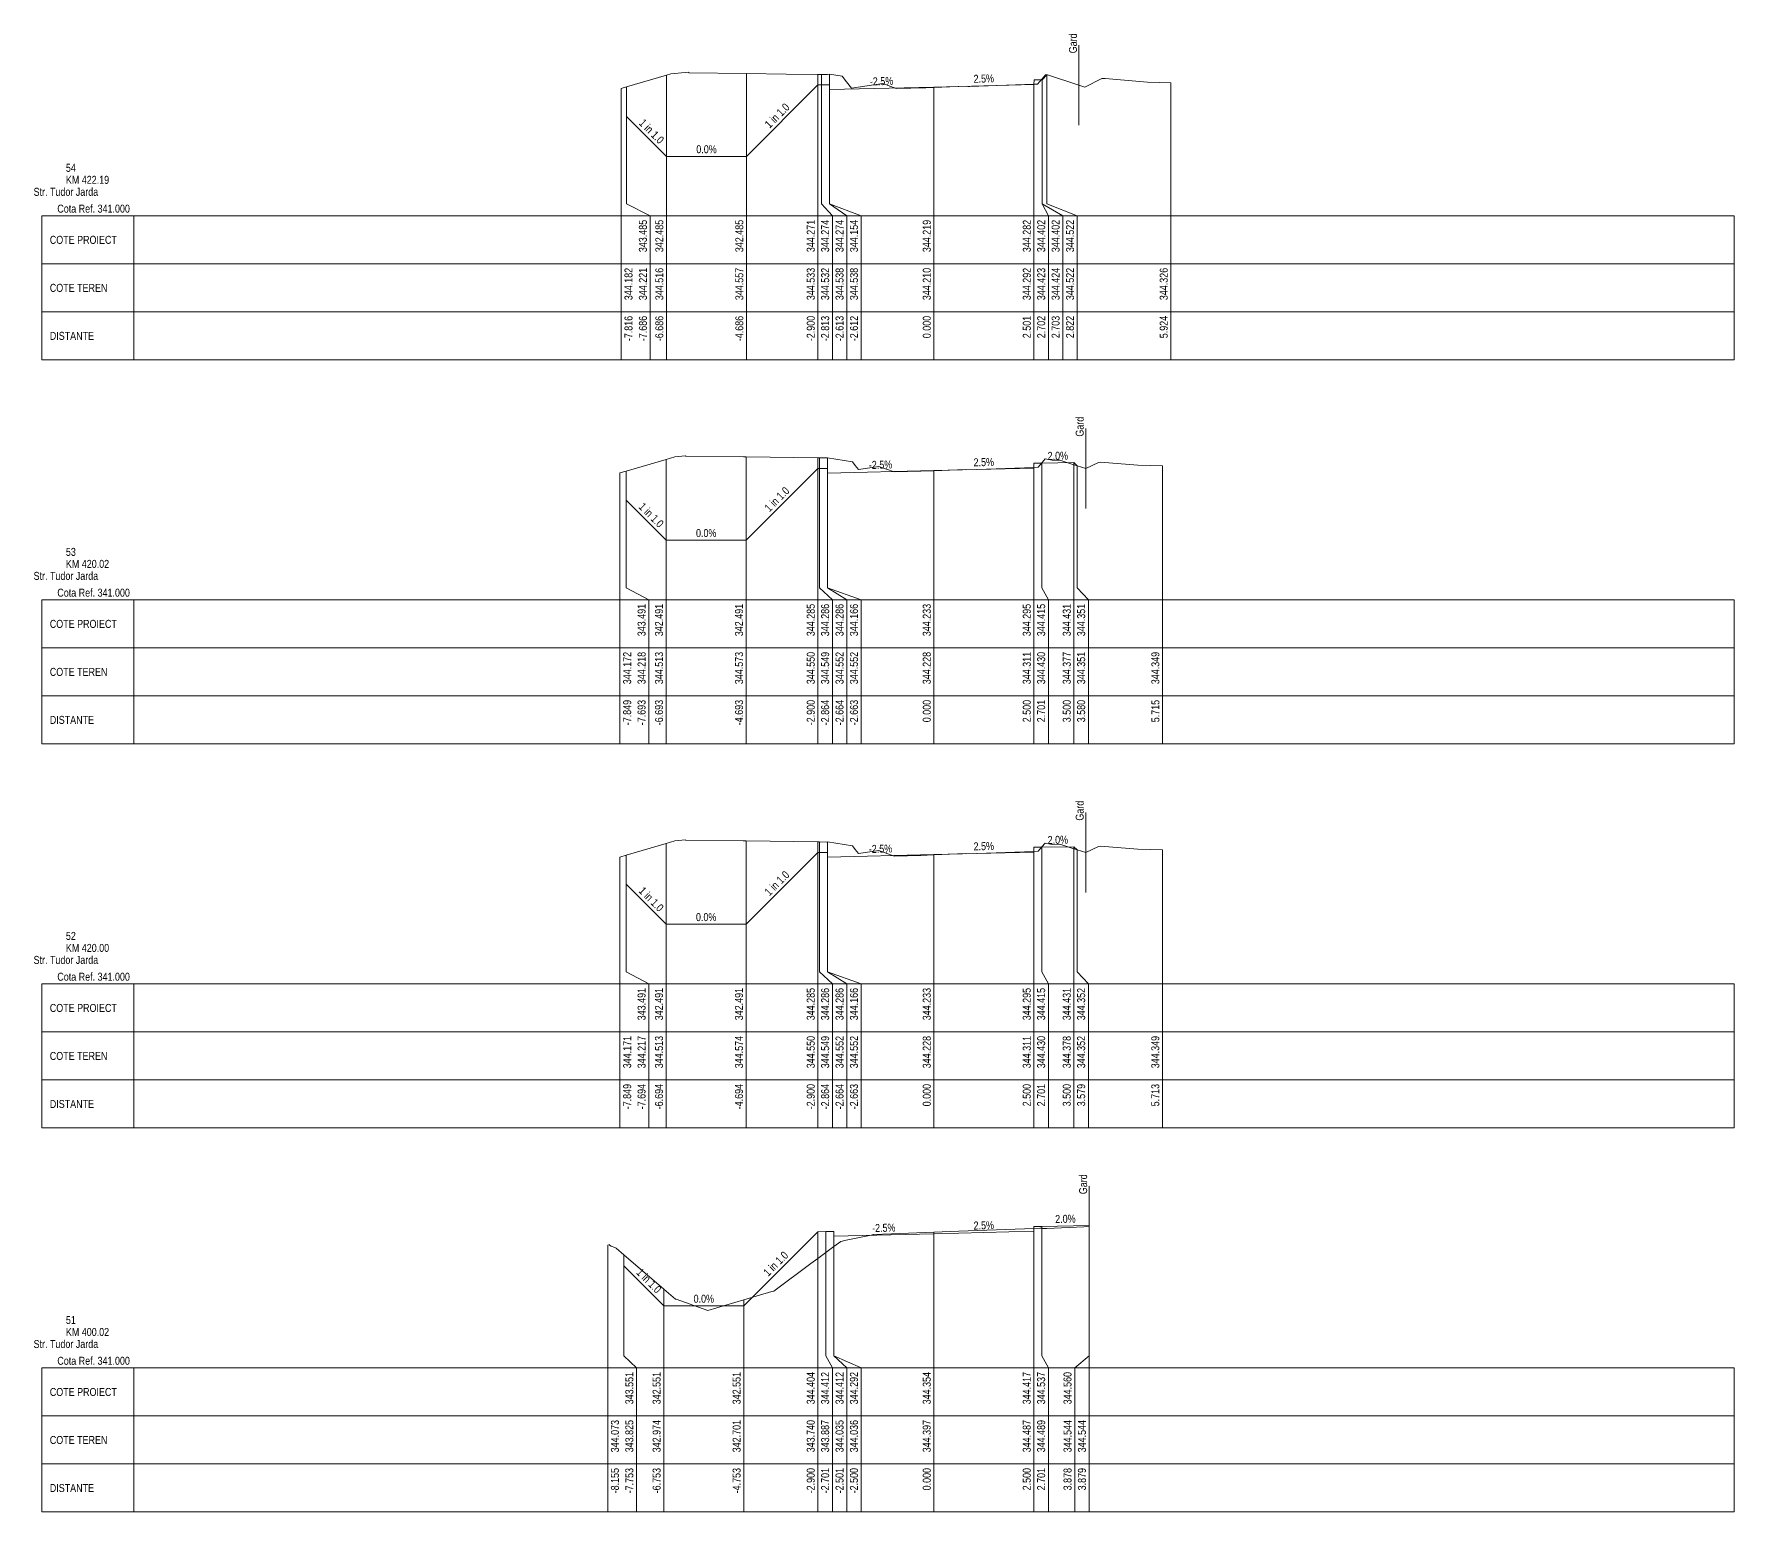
# Model space of a CAD drawing. Extents: x 1 to 634, y 0 to 594.
# Drawn here: x 0.5 to 43, y 481 to 517.95 of the extents above; entities that cross this region are included whole.
import ezdxf
from ezdxf.enums import TextEntityAlignment as Align

# ---------------------------------------------------------------- set-up
doc = ezdxf.new("R2010")
doc.units = 0
doc.header["$MEASUREMENT"] = 0
doc.layers.add('ARD-No Plot', color=1, linetype='Continuous', lineweight=0, plot=False)
for name, color, linetype, lineweight in [('DESIGN-TEXT', 7, 'Continuous', 0), ('EXISTING-TEXT', 7, 'Continuous', 0), ('LINES', 7, 'Continuous', 0), ('Text', 7, 'Continuous', 0), ('X-RL', 7, 'Continuous', 0), ('XPLOT-DESIGN', 5, 'Continuous', 0), ('XPLOT-EXISTING', 3, 'Continuous', 0), ('XPLOT-GRADE', 7, 'Continuous', 0), ('XPLOT-KM', 7, 'Continuous', 0), ('XPLOT-TITLE', 7, 'Continuous', 0)]:
    doc.layers.add(name, color=color, linetype=linetype, lineweight=lineweight)
doc.styles.add('$0$$0$Arial', font='arial.ttf', dxfattribs={"width": 0.8})

msp = doc.modelspace()

# ---------------------------------------------------------------- linework, layer by layer
at = {"layer": 'LINES'}
for p, q in [((26.625, 517.663), (26.625, 515.663)), ((16.314, 513.7), (16.314, 516.916)), ((16.314, 513.7), (16.314, 516.916)), ((16.314, 513.7), (16.314, 516.916)), ((18.314, 513.7), (18.314, 516.957)), ((18.314, 513.7), (18.314, 516.957)), ((18.314, 513.7), (18.314, 516.957)), ((20.1, 513.7), (20.1, 516.933)), ((20.1, 513.7), (20.1, 516.933)), ((20.1, 513.7), (20.1, 516.933)), ((20.187, 513.7), (20.187, 516.932)), ((20.187, 513.7), (20.187, 516.932)), ((20.187, 513.7), (20.187, 516.932)), ((20.387, 513.7), (20.387, 516.938)), ((20.387, 513.7), (20.387, 516.938)), ((20.387, 513.7), (20.387, 516.938)), ((20.388, 513.7), (20.388, 516.938)), ((20.388, 513.7), (20.388, 516.938)), ((20.388, 513.7), (20.388, 516.938)), ((25.702, 513.7), (25.702, 516.823)), ((25.702, 513.7), (25.702, 516.823)), ((25.702, 513.7), (25.702, 516.823)), ((25.703, 513.7), (25.703, 516.824)), ((25.703, 513.7), (25.703, 516.824)), ((25.703, 513.7), (25.703, 516.824)), ((25.822, 513.7), (25.822, 516.922)), ((25.822, 513.7), (25.822, 516.922)), ((25.822, 513.7), (25.822, 516.922)), ((15.184, 513.7), (15.184, 516.582)), ((15.184, 513.7), (15.184, 516.582)), ((15.314, 513.7), (15.314, 516.621)), ((15.314, 513.7), (15.314, 516.621)), ((15.314, 513.7), (15.314, 516.621)), ((23, 513.7), (23, 516.619)), ((23, 513.7), (23, 516.619)), ((23, 513.7), (23, 516.619)), ((25.501, 513.7), (25.501, 516.692)), ((25.501, 513.7), (25.501, 516.692)), ((25.501, 513.7), (25.501, 516.692)), ((28.924, 513.7), (28.924, 516.726)), ((28.924, 513.7), (28.924, 516.726)), ((0.698, 512.2), (0.698, 513.4)), ((0.698, 513.4), (3, 513.4)), ((3, 509.8), (3, 513.4)), ((3, 513.4), (43, 513.4)), ((15.184, 513.4), (15.184, 513.7)), ((15.184, 513.4), (15.184, 513.7)), ((15.184, 509.8), (15.184, 513.4)), ((15.184, 509.8), (15.184, 513.4)), ((15.904, 513.4), (15.314, 513.7)), ((15.904, 513.4), (15.314, 513.7)), ((15.904, 513.4), (15.314, 513.7)), ((15.904, 509.8), (15.904, 513.4)), ((15.904, 509.8), (15.904, 513.4)), ((15.904, 509.8), (15.904, 513.4)), ((16.314, 513.4), (16.314, 513.7)), ((16.314, 513.4), (16.314, 513.7)), ((16.314, 513.4), (16.314, 513.7)), ((16.314, 509.8), (16.314, 513.4)), ((16.314, 509.8), (16.314, 513.4)), ((16.314, 509.8), (16.314, 513.4)), ((18.314, 513.4), (18.314, 513.7)), ((18.314, 513.4), (18.314, 513.7)), ((18.314, 513.4), (18.314, 513.7)), ((18.314, 509.8), (18.314, 513.4)), ((18.314, 509.8), (18.314, 513.4)), ((18.314, 509.8), (18.314, 513.4)), ((20.1, 513.4), (20.1, 513.7)), ((20.1, 513.4), (20.1, 513.7)), ((20.1, 513.4), (20.1, 513.7)), ((20.1, 509.8), (20.1, 513.4)), ((20.1, 509.8), (20.1, 513.4)), ((20.1, 509.8), (20.1, 513.4)), ((20.46, 513.4), (20.187, 513.7)), ((20.46, 513.4), (20.187, 513.7)), ((20.46, 513.4), (20.187, 513.7)), ((20.82, 513.4), (20.387, 513.7)), ((20.82, 513.4), (20.387, 513.7)), ((20.82, 513.4), (20.387, 513.7)), ((21.18, 513.4), (20.388, 513.7)), ((21.18, 513.4), (20.388, 513.7)), ((21.18, 513.4), (20.388, 513.7)), ((20.46, 509.8), (20.46, 513.4)), ((20.46, 509.8), (20.46, 513.4)), ((20.46, 509.8), (20.46, 513.4)), ((20.82, 509.8), (20.82, 513.4)), ((20.82, 509.8), (20.82, 513.4)), ((20.82, 509.8), (20.82, 513.4)), ((21.18, 509.8), (21.18, 513.4)), ((21.18, 509.8), (21.18, 513.4)), ((21.18, 509.8), (21.18, 513.4)), ((23, 513.4), (23, 513.7)), ((23, 513.4), (23, 513.7)), ((23, 513.4), (23, 513.7)), ((23, 509.8), (23, 513.4)), ((23, 509.8), (23, 513.4)), ((23, 509.8), (23, 513.4)), ((25.501, 513.4), (25.501, 513.7)), ((25.501, 513.4), (25.501, 513.7)), ((25.501, 513.4), (25.501, 513.7)), ((25.501, 509.8), (25.501, 513.4)), ((25.501, 509.8), (25.501, 513.4)), ((25.501, 509.8), (25.501, 513.4)), ((25.861, 513.4), (25.702, 513.7)), ((25.861, 513.4), (25.702, 513.7)), ((25.861, 513.4), (25.702, 513.7)), ((26.221, 513.4), (25.703, 513.7)), ((26.221, 513.4), (25.703, 513.7)), ((26.221, 513.4), (25.703, 513.7)), ((26.581, 513.4), (25.822, 513.7)), ((26.581, 513.4), (25.822, 513.7)), ((26.581, 513.4), (25.822, 513.7)), ((25.861, 509.8), (25.861, 513.4)), ((25.861, 509.8), (25.861, 513.4)), ((25.861, 509.8), (25.861, 513.4)), ((26.221, 509.8), (26.221, 513.4)), ((26.221, 509.8), (26.221, 513.4)), ((26.221, 509.8), (26.221, 513.4)), ((26.581, 509.8), (26.581, 513.4)), ((26.581, 509.8), (26.581, 513.4)), ((26.581, 509.8), (26.581, 513.4)), ((28.924, 513.4), (28.924, 513.7)), ((28.924, 513.4), (28.924, 513.7)), ((28.924, 509.8), (28.924, 513.4)), ((28.924, 509.8), (28.924, 513.4)), ((43, 509.8), (43, 513.4)), ((0.698, 511), (0.698, 512.2)), ((0.698, 512.2), (3, 512.2)), ((3, 512.2), (0.698, 512.2)), ((3, 512.2), (43, 512.2)), ((0.698, 509.8), (0.698, 511)), ((0.698, 511), (3, 511)), ((3, 511), (0.698, 511)), ((3, 511), (43, 511)), ((3, 509.8), (0.698, 509.8)), ((3, 509.8), (43, 509.8)), ((26.793, 508.081), (26.793, 506.081)), ((15.307, 504.1), (15.307, 507.018)), ((15.307, 504.1), (15.307, 507.018)), ((15.307, 504.1), (15.307, 507.018)), ((16.307, 504.1), (16.307, 507.313)), ((16.307, 504.1), (16.307, 507.313)), ((16.307, 504.1), (16.307, 507.313)), ((18.307, 504.1), (18.307, 507.373)), ((18.307, 504.1), (18.307, 507.373)), ((18.307, 504.1), (18.307, 507.373)), ((20.1, 504.1), (20.1, 507.35)), ((20.1, 504.1), (20.1, 507.35)), ((20.1, 504.1), (20.1, 507.35)), ((20.136, 504.1), (20.136, 507.349)), ((20.136, 504.1), (20.136, 507.349)), ((20.136, 504.1), (20.136, 507.349)), ((20.336, 504.1), (20.336, 507.352)), ((20.336, 504.1), (20.336, 507.352)), ((20.336, 504.1), (20.336, 507.352)), ((20.337, 504.1), (20.337, 507.352)), ((20.337, 504.1), (20.337, 507.352)), ((20.337, 504.1), (20.337, 507.352)), ((23, 504.1), (23, 507.033)), ((23, 504.1), (23, 507.033)), ((23, 504.1), (23, 507.033)), ((25.5, 504.1), (25.5, 507.111)), ((25.5, 504.1), (25.5, 507.111)), ((25.5, 504.1), (25.5, 507.111)), ((25.701, 504.1), (25.701, 507.23)), ((25.701, 504.1), (25.701, 507.23)), ((25.701, 504.1), (25.701, 507.23)), ((26.5, 504.1), (26.5, 507.231)), ((26.5, 504.1), (26.5, 507.231)), ((26.5, 504.1), (26.5, 507.231)), ((26.58, 504.1), (26.58, 507.151)), ((26.58, 504.1), (26.58, 507.151)), ((26.58, 504.1), (26.58, 507.151)), ((28.715, 504.1), (28.715, 507.149)), ((28.715, 504.1), (28.715, 507.149)), ((15.151, 504.1), (15.151, 506.972)), ((15.151, 504.1), (15.151, 506.972)), ((15.151, 503.8), (15.151, 504.1)), ((15.151, 503.8), (15.151, 504.1)), ((15.871, 503.8), (15.307, 504.1)), ((15.871, 503.8), (15.307, 504.1)), ((15.871, 503.8), (15.307, 504.1)), ((16.307, 503.8), (16.307, 504.1)), ((16.307, 503.8), (16.307, 504.1)), ((16.307, 503.8), (16.307, 504.1)), ((18.307, 503.8), (18.307, 504.1)), ((18.307, 503.8), (18.307, 504.1)), ((18.307, 503.8), (18.307, 504.1)), ((20.1, 503.8), (20.1, 504.1)), ((20.1, 503.8), (20.1, 504.1)), ((20.1, 503.8), (20.1, 504.1)), ((20.46, 503.8), (20.136, 504.1)), ((20.46, 503.8), (20.136, 504.1)), ((20.46, 503.8), (20.136, 504.1)), ((20.82, 503.8), (20.336, 504.1)), ((20.82, 503.8), (20.336, 504.1)), ((20.82, 503.8), (20.336, 504.1)), ((21.18, 503.8), (20.337, 504.1)), ((21.18, 503.8), (20.337, 504.1)), ((21.18, 503.8), (20.337, 504.1)), ((23, 503.8), (23, 504.1)), ((23, 503.8), (23, 504.1)), ((23, 503.8), (23, 504.1)), ((25.5, 503.8), (25.5, 504.1)), ((25.5, 503.8), (25.5, 504.1)), ((25.5, 503.8), (25.5, 504.1)), ((25.86, 503.8), (25.701, 504.1)), ((25.86, 503.8), (25.701, 504.1)), ((25.86, 503.8), (25.701, 504.1)), ((26.5, 503.8), (26.5, 504.1)), ((26.5, 503.8), (26.5, 504.1)), ((26.5, 503.8), (26.5, 504.1)), ((26.86, 503.8), (26.58, 504.1)), ((26.86, 503.8), (26.58, 504.1)), ((26.86, 503.8), (26.58, 504.1)), ((28.715, 503.8), (28.715, 504.1)), ((28.715, 503.8), (28.715, 504.1)), ((0.698, 502.6), (0.698, 503.8)), ((0.698, 503.8), (3, 503.8)), ((3, 500.2), (3, 503.8)), ((3, 503.8), (43, 503.8)), ((15.151, 500.2), (15.151, 503.8)), ((15.151, 500.2), (15.151, 503.8)), ((15.871, 500.2), (15.871, 503.8)), ((15.871, 500.2), (15.871, 503.8)), ((15.871, 500.2), (15.871, 503.8)), ((16.307, 500.2), (16.307, 503.8)), ((16.307, 500.2), (16.307, 503.8)), ((16.307, 500.2), (16.307, 503.8)), ((18.307, 500.2), (18.307, 503.8)), ((18.307, 500.2), (18.307, 503.8)), ((18.307, 500.2), (18.307, 503.8)), ((20.1, 500.2), (20.1, 503.8)), ((20.1, 500.2), (20.1, 503.8)), ((20.1, 500.2), (20.1, 503.8)), ((20.46, 500.2), (20.46, 503.8)), ((20.46, 500.2), (20.46, 503.8)), ((20.46, 500.2), (20.46, 503.8)), ((20.82, 500.2), (20.82, 503.8)), ((20.82, 500.2), (20.82, 503.8)), ((20.82, 500.2), (20.82, 503.8)), ((21.18, 500.2), (21.18, 503.8)), ((21.18, 500.2), (21.18, 503.8)), ((21.18, 500.2), (21.18, 503.8)), ((23, 500.2), (23, 503.8)), ((23, 500.2), (23, 503.8)), ((23, 500.2), (23, 503.8)), ((25.5, 500.2), (25.5, 503.8)), ((25.5, 500.2), (25.5, 503.8)), ((25.5, 500.2), (25.5, 503.8)), ((25.86, 500.2), (25.86, 503.8)), ((25.86, 500.2), (25.86, 503.8)), ((25.86, 500.2), (25.86, 503.8)), ((26.5, 500.2), (26.5, 503.8)), ((26.5, 500.2), (26.5, 503.8)), ((26.5, 500.2), (26.5, 503.8)), ((26.86, 500.2), (26.86, 503.8)), ((26.86, 500.2), (26.86, 503.8)), ((26.86, 500.2), (26.86, 503.8)), ((28.715, 500.2), (28.715, 503.8)), ((28.715, 500.2), (28.715, 503.8)), ((43, 500.2), (43, 503.8)), ((0.698, 501.4), (0.698, 502.6)), ((0.698, 502.6), (3, 502.6)), ((3, 502.6), (0.698, 502.6)), ((3, 502.6), (43, 502.6)), ((0.698, 500.2), (0.698, 501.4)), ((0.698, 501.4), (3, 501.4)), ((3, 501.4), (0.698, 501.4)), ((3, 501.4), (43, 501.4)), ((3, 500.2), (0.698, 500.2)), ((3, 500.2), (43, 500.2)), ((26.793, 498.482), (26.793, 496.482)), ((16.306, 494.5), (16.306, 497.713)), ((16.306, 494.5), (16.306, 497.713)), ((16.306, 494.5), (16.306, 497.713)), ((18.306, 494.5), (18.306, 497.774)), ((18.306, 494.5), (18.306, 497.774)), ((18.306, 494.5), (18.306, 497.774)), ((20.1, 494.5), (20.1, 497.75)), ((20.1, 494.5), (20.1, 497.75)), ((20.1, 494.5), (20.1, 497.75)), ((20.136, 494.5), (20.136, 497.749)), ((20.136, 494.5), (20.136, 497.749)), ((20.136, 494.5), (20.136, 497.749)), ((20.336, 494.5), (20.336, 497.752)), ((20.336, 494.5), (20.336, 497.752)), ((20.336, 494.5), (20.336, 497.752)), ((20.337, 494.5), (20.337, 497.752)), ((20.337, 494.5), (20.337, 497.752)), ((20.337, 494.5), (20.337, 497.752)), ((15.151, 494.5), (15.151, 497.371)), ((15.151, 494.5), (15.151, 497.371)), ((15.306, 494.5), (15.306, 497.417)), ((15.306, 494.5), (15.306, 497.417)), ((15.306, 494.5), (15.306, 497.417)), ((23, 494.5), (23, 497.433)), ((23, 494.5), (23, 497.433)), ((23, 494.5), (23, 497.433)), ((25.5, 494.5), (25.5, 497.511)), ((25.5, 494.5), (25.5, 497.511)), ((25.5, 494.5), (25.5, 497.511)), ((25.701, 494.5), (25.701, 497.63)), ((25.701, 494.5), (25.701, 497.63)), ((25.701, 494.5), (25.701, 497.63)), ((26.5, 494.5), (26.5, 497.631)), ((26.5, 494.5), (26.5, 497.631)), ((26.5, 494.5), (26.5, 497.631)), ((26.579, 494.5), (26.579, 497.552)), ((26.579, 494.5), (26.579, 497.552)), ((26.579, 494.5), (26.579, 497.552)), ((28.713, 494.5), (28.713, 497.549)), ((28.713, 494.5), (28.713, 497.549)), ((15.151, 494.2), (15.151, 494.5)), ((15.151, 494.2), (15.151, 494.5)), ((15.871, 494.2), (15.306, 494.5)), ((15.871, 494.2), (15.306, 494.5)), ((15.871, 494.2), (15.306, 494.5)), ((16.306, 494.2), (16.306, 494.5)), ((16.306, 494.2), (16.306, 494.5)), ((16.306, 494.2), (16.306, 494.5)), ((18.306, 494.2), (18.306, 494.5)), ((18.306, 494.2), (18.306, 494.5)), ((18.306, 494.2), (18.306, 494.5)), ((20.1, 494.2), (20.1, 494.5)), ((20.1, 494.2), (20.1, 494.5)), ((20.1, 494.2), (20.1, 494.5)), ((20.46, 494.2), (20.136, 494.5)), ((20.46, 494.2), (20.136, 494.5)), ((20.46, 494.2), (20.136, 494.5)), ((20.82, 494.2), (20.336, 494.5)), ((20.82, 494.2), (20.336, 494.5)), ((20.82, 494.2), (20.336, 494.5)), ((21.18, 494.2), (20.337, 494.5)), ((21.18, 494.2), (20.337, 494.5)), ((21.18, 494.2), (20.337, 494.5)), ((23, 494.2), (23, 494.5)), ((23, 494.2), (23, 494.5)), ((23, 494.2), (23, 494.5)), ((25.5, 494.2), (25.5, 494.5)), ((25.5, 494.2), (25.5, 494.5)), ((25.5, 494.2), (25.5, 494.5)), ((25.86, 494.2), (25.701, 494.5)), ((25.86, 494.2), (25.701, 494.5)), ((25.86, 494.2), (25.701, 494.5)), ((26.5, 494.2), (26.5, 494.5)), ((26.5, 494.2), (26.5, 494.5)), ((26.5, 494.2), (26.5, 494.5)), ((26.86, 494.2), (26.579, 494.5)), ((26.86, 494.2), (26.579, 494.5)), ((26.86, 494.2), (26.579, 494.5)), ((28.713, 494.2), (28.713, 494.5)), ((28.713, 494.2), (28.713, 494.5)), ((0.698, 493), (0.698, 494.2)), ((0.698, 494.2), (3, 494.2)), ((3, 490.6), (3, 494.2)), ((3, 494.2), (43, 494.2)), ((15.151, 490.6), (15.151, 494.2)), ((15.151, 490.6), (15.151, 494.2)), ((15.871, 490.6), (15.871, 494.2)), ((15.871, 490.6), (15.871, 494.2)), ((15.871, 490.6), (15.871, 494.2)), ((16.306, 490.6), (16.306, 494.2)), ((16.306, 490.6), (16.306, 494.2)), ((16.306, 490.6), (16.306, 494.2)), ((18.306, 490.6), (18.306, 494.2)), ((18.306, 490.6), (18.306, 494.2)), ((18.306, 490.6), (18.306, 494.2)), ((20.1, 490.6), (20.1, 494.2)), ((20.1, 490.6), (20.1, 494.2)), ((20.1, 490.6), (20.1, 494.2)), ((20.46, 490.6), (20.46, 494.2)), ((20.46, 490.6), (20.46, 494.2)), ((20.46, 490.6), (20.46, 494.2)), ((20.82, 490.6), (20.82, 494.2)), ((20.82, 490.6), (20.82, 494.2)), ((20.82, 490.6), (20.82, 494.2)), ((21.18, 490.6), (21.18, 494.2)), ((21.18, 490.6), (21.18, 494.2)), ((21.18, 490.6), (21.18, 494.2)), ((23, 490.6), (23, 494.2)), ((23, 490.6), (23, 494.2)), ((23, 490.6), (23, 494.2)), ((25.5, 490.6), (25.5, 494.2)), ((25.5, 490.6), (25.5, 494.2)), ((25.5, 490.6), (25.5, 494.2)), ((25.86, 490.6), (25.86, 494.2)), ((25.86, 490.6), (25.86, 494.2)), ((25.86, 490.6), (25.86, 494.2)), ((26.5, 490.6), (26.5, 494.2)), ((26.5, 490.6), (26.5, 494.2)), ((26.5, 490.6), (26.5, 494.2)), ((26.86, 490.6), (26.86, 494.2)), ((26.86, 490.6), (26.86, 494.2)), ((26.86, 490.6), (26.86, 494.2)), ((28.713, 490.6), (28.713, 494.2)), ((28.713, 490.6), (28.713, 494.2)), ((43, 490.6), (43, 494.2)), ((0.698, 491.8), (0.698, 493)), ((0.698, 493), (3, 493)), ((3, 493), (0.698, 493)), ((3, 493), (43, 493)), ((0.698, 490.6), (0.698, 491.8)), ((0.698, 491.8), (3, 491.8)), ((3, 491.8), (0.698, 491.8)), ((3, 491.8), (43, 491.8)), ((3, 490.6), (0.698, 490.6)), ((3, 490.6), (43, 490.6)), ((26.879, 489.144), (26.879, 487.144)), ((20.1, 484.9), (20.1, 488.004)), ((20.1, 484.9), (20.1, 488.004)), ((20.1, 484.9), (20.1, 488.004)), ((20.299, 484.9), (20.299, 488.012)), ((20.299, 484.9), (20.299, 488.012)), ((20.299, 484.9), (20.299, 488.012)), ((20.499, 484.9), (20.499, 488.012)), ((20.499, 484.9), (20.499, 488.012)), ((20.499, 484.9), (20.499, 488.012)), ((20.5, 484.9), (20.5, 487.892)), ((20.5, 484.9), (20.5, 487.892)), ((20.5, 484.9), (20.5, 487.892)), ((23, 484.9), (23, 487.997)), ((23, 484.9), (23, 487.997)), ((23, 484.9), (23, 487.997)), ((25.5, 484.9), (25.5, 488.087)), ((25.5, 484.9), (25.5, 488.087)), ((25.5, 484.9), (25.5, 488.087)), ((25.701, 484.9), (25.701, 488.137)), ((25.701, 484.9), (25.701, 488.137)), ((25.701, 484.9), (25.701, 488.137)), ((26.878, 484.9), (26.878, 488.16)), ((26.878, 484.9), (26.878, 488.16)), ((26.878, 484.9), (26.878, 488.16)), ((26.879, 484.9), (26.879, 488.144)), ((26.879, 484.9), (26.879, 488.144)), ((14.845, 484.9), (14.845, 487.673)), ((14.845, 484.9), (14.845, 487.673)), ((15.247, 484.9), (15.247, 487.425)), ((15.247, 484.9), (15.247, 487.425)), ((15.247, 484.9), (15.247, 487.425)), ((16.247, 484.9), (16.247, 486.574)), ((16.247, 484.9), (16.247, 486.574)), ((16.247, 484.9), (16.247, 486.574)), ((18.247, 484.9), (18.247, 486.301)), ((18.247, 484.9), (18.247, 486.301)), ((18.247, 484.9), (18.247, 486.301)), ((14.845, 484.6), (14.845, 484.9)), ((14.845, 484.6), (14.845, 484.9)), ((15.565, 484.6), (15.247, 484.9)), ((15.565, 484.6), (15.247, 484.9)), ((15.565, 484.6), (15.247, 484.9)), ((16.247, 484.6), (16.247, 484.9)), ((16.247, 484.6), (16.247, 484.9)), ((16.247, 484.6), (16.247, 484.9)), ((18.247, 484.6), (18.247, 484.9)), ((18.247, 484.6), (18.247, 484.9)), ((18.247, 484.6), (18.247, 484.9)), ((20.1, 484.6), (20.1, 484.9)), ((20.1, 484.6), (20.1, 484.9)), ((20.1, 484.6), (20.1, 484.9)), ((20.46, 484.6), (20.299, 484.9)), ((20.46, 484.6), (20.299, 484.9)), ((20.46, 484.6), (20.299, 484.9)), ((20.82, 484.6), (20.499, 484.9)), ((20.82, 484.6), (20.499, 484.9)), ((20.82, 484.6), (20.499, 484.9)), ((21.18, 484.6), (20.5, 484.9)), ((21.18, 484.6), (20.5, 484.9)), ((21.18, 484.6), (20.5, 484.9)), ((23, 484.6), (23, 484.9)), ((23, 484.6), (23, 484.9)), ((23, 484.6), (23, 484.9)), ((25.5, 484.6), (25.5, 484.9)), ((25.5, 484.6), (25.5, 484.9)), ((25.5, 484.6), (25.5, 484.9)), ((25.86, 484.6), (25.701, 484.9)), ((25.86, 484.6), (25.701, 484.9)), ((25.86, 484.6), (25.701, 484.9)), ((26.519, 484.6), (26.878, 484.9)), ((26.519, 484.6), (26.878, 484.9)), ((26.519, 484.6), (26.878, 484.9)), ((26.879, 484.6), (26.879, 484.9)), ((26.879, 484.6), (26.879, 484.9)), ((0.698, 483.4), (0.698, 484.6)), ((0.698, 484.6), (3, 484.6)), ((3, 481), (3, 484.6)), ((3, 484.6), (43, 484.6)), ((14.845, 481), (14.845, 484.6)), ((14.845, 481), (14.845, 484.6)), ((15.565, 481), (15.565, 484.6)), ((15.565, 481), (15.565, 484.6)), ((15.565, 481), (15.565, 484.6)), ((16.247, 481), (16.247, 484.6)), ((16.247, 481), (16.247, 484.6)), ((16.247, 481), (16.247, 484.6)), ((18.247, 481), (18.247, 484.6)), ((18.247, 481), (18.247, 484.6)), ((18.247, 481), (18.247, 484.6)), ((20.1, 481), (20.1, 484.6)), ((20.1, 481), (20.1, 484.6)), ((20.1, 481), (20.1, 484.6)), ((20.46, 481), (20.46, 484.6)), ((20.46, 481), (20.46, 484.6)), ((20.46, 481), (20.46, 484.6)), ((20.82, 481), (20.82, 484.6)), ((20.82, 481), (20.82, 484.6)), ((20.82, 481), (20.82, 484.6)), ((21.18, 481), (21.18, 484.6)), ((21.18, 481), (21.18, 484.6)), ((21.18, 481), (21.18, 484.6)), ((23, 481), (23, 484.6)), ((23, 481), (23, 484.6)), ((23, 481), (23, 484.6)), ((25.5, 481), (25.5, 484.6)), ((25.5, 481), (25.5, 484.6)), ((25.5, 481), (25.5, 484.6)), ((25.86, 481), (25.86, 484.6)), ((25.86, 481), (25.86, 484.6)), ((25.86, 481), (25.86, 484.6)), ((26.519, 481), (26.519, 484.6)), ((26.519, 481), (26.519, 484.6)), ((26.519, 481), (26.519, 484.6)), ((26.879, 481), (26.879, 484.6)), ((26.879, 481), (26.879, 484.6)), ((43, 481), (43, 484.6)), ((0.698, 482.2), (0.698, 483.4)), ((0.698, 483.4), (3, 483.4)), ((3, 483.4), (0.698, 483.4)), ((3, 483.4), (43, 483.4)), ((0.698, 481), (0.698, 482.2)), ((0.698, 482.2), (3, 482.2)), ((3, 482.2), (0.698, 482.2)), ((3, 482.2), (43, 482.2)), ((3, 481), (0.698, 481)), ((3, 481), (43, 481))]:
    msp.add_line(p, q, dxfattribs=at)
at = {"layer": 'XPLOT-DESIGN'}
for p, q in [((25.501, 516.682), (25.502, 516.802)), ((25.502, 516.802), (25.702, 516.802)), ((25.702, 516.802), (25.703, 516.802)), ((25.703, 516.802), (25.822, 516.922)), ((18.314, 514.885), (20.1, 516.671)), ((20.1, 516.671), (20.187, 516.674)), ((20.187, 516.674), (20.387, 516.674)), ((20.387, 516.674), (20.388, 516.554)), ((20.388, 516.554), (23, 516.619)), ((23, 516.619), (25.501, 516.682)), ((15.314, 515.885), (16.314, 514.885)), ((16.314, 514.885), (18.314, 514.885)), ((18.307, 505.291), (20.1, 507.085)), ((20.1, 507.085), (20.136, 507.086)), ((20.136, 507.086), (20.336, 507.086)), ((20.336, 507.086), (20.337, 506.966)), ((20.337, 506.966), (23, 507.033)), ((23, 507.033), (25.5, 507.095)), ((25.5, 507.095), (25.501, 507.215)), ((25.501, 507.215), (25.701, 507.215)), ((25.701, 507.215), (26.5, 507.231)), ((26.5, 507.231), (26.58, 507.151)), ((15.307, 506.291), (16.307, 505.291)), ((16.307, 505.291), (18.307, 505.291)), ((18.306, 495.691), (20.1, 497.485)), ((20.1, 497.485), (20.136, 497.486)), ((20.136, 497.486), (20.336, 497.486)), ((20.336, 497.486), (20.337, 497.366)), ((20.337, 497.366), (23, 497.433)), ((23, 497.433), (25.5, 497.495)), ((25.5, 497.495), (25.501, 497.615)), ((25.501, 497.615), (25.701, 497.615)), ((25.701, 497.615), (26.5, 497.631)), ((26.5, 497.631), (26.579, 497.552)), ((15.306, 496.691), (16.306, 495.691)), ((16.306, 495.691), (18.306, 495.691)), ((18.247, 486.151), (20.1, 488.004)), ((20.1, 488.004), (20.299, 488.012)), ((20.299, 488.012), (20.499, 488.012)), ((20.499, 488.012), (20.5, 487.892)), ((20.5, 487.892), (23, 487.954)), ((23, 487.954), (25.5, 488.017)), ((25.5, 488.017), (25.501, 488.137)), ((25.501, 488.137), (25.701, 488.137)), ((25.701, 488.137), (26.878, 488.16)), ((15.247, 487.151), (16.247, 486.151)), ((16.247, 486.151), (18.247, 486.151))]:
    msp.add_line(p, q, dxfattribs=at)
at = {"layer": 'XPLOT-EXISTING'}
for p, q in [((15.314, 516.621), (16.314, 516.916)), ((16.314, 516.916), (16.419, 516.947)), ((16.419, 516.947), (16.872, 516.992)), ((16.872, 516.992), (16.876, 516.976)), ((16.876, 516.976), (18.314, 516.957)), ((18.314, 516.957), (19.309, 516.943)), ((19.309, 516.943), (20.1, 516.933)), ((20.1, 516.933), (20.187, 516.932)), ((20.187, 516.932), (20.336, 516.93)), ((20.336, 516.93), (20.387, 516.938)), ((20.387, 516.938), (20.388, 516.938)), ((20.388, 516.938), (20.388, 516.938)), ((20.388, 516.938), (20.702, 516.889)), ((20.702, 516.889), (20.811, 516.747)), ((25.592, 516.695), (25.702, 516.823)), ((25.702, 516.823), (25.703, 516.824)), ((25.703, 516.824), (25.79, 516.925)), ((25.79, 516.925), (25.812, 516.922)), ((25.812, 516.922), (25.822, 516.922)), ((25.822, 516.922), (25.835, 516.922)), ((25.835, 516.922), (26.625, 516.663)), ((26.775, 516.615), (27.197, 516.832)), ((27.197, 516.832), (27.283, 516.831)), ((27.283, 516.831), (28.339, 516.742)), ((15.184, 516.582), (15.314, 516.621)), ((20.811, 516.747), (20.936, 516.591)), ((20.936, 516.591), (21.72, 516.707)), ((21.72, 516.707), (22.059, 516.582)), ((22.059, 516.582), (22.799, 516.601)), ((22.799, 516.601), (23, 516.61)), ((23, 516.61), (23.802, 516.644)), ((23, 516.61), (23, 516.61)), ((23.802, 516.644), (23.847, 516.63)), ((23.847, 516.63), (23.898, 516.631)), ((23.898, 516.631), (25.501, 516.692)), ((25.501, 516.692), (25.592, 516.695)), ((26.625, 516.663), (26.775, 516.615)), ((28.339, 516.742), (28.924, 516.726)), ((15.151, 506.972), (15.307, 507.018)), ((15.307, 507.018), (16.307, 507.313)), ((16.307, 507.313), (16.522, 507.377)), ((16.522, 507.377), (16.791, 507.403)), ((16.791, 507.403), (16.794, 507.394)), ((16.794, 507.394), (18.241, 507.374)), ((18.241, 507.374), (18.307, 507.373)), ((18.307, 507.373), (20.1, 507.35)), ((20.1, 507.35), (20.136, 507.349)), ((20.136, 507.349), (20.306, 507.347)), ((20.306, 507.347), (20.336, 507.352)), ((20.336, 507.352), (20.337, 507.352)), ((20.337, 507.352), (20.337, 507.352)), ((20.337, 507.352), (20.96, 507.255)), ((20.96, 507.255), (21.031, 507.162)), ((21.031, 507.162), (21.113, 507.06)), ((21.113, 507.06), (21.625, 507.136)), ((21.625, 507.136), (22.003, 506.997)), ((22.003, 506.997), (22.67, 507.014)), ((22.67, 507.014), (23, 507.028)), ((23, 507.028), (23.785, 507.062)), ((23, 507.028), (23, 507.028)), ((23.785, 507.062), (23.826, 507.049)), ((23.826, 507.049), (24.079, 507.058)), ((24.079, 507.058), (25.5, 507.111)), ((25.5, 507.111), (25.602, 507.115)), ((25.602, 507.115), (25.701, 507.23)), ((25.701, 507.23), (25.78, 507.322)), ((25.78, 507.322), (25.957, 507.29)), ((25.957, 507.29), (26.147, 507.293)), ((26.147, 507.293), (26.5, 507.177)), ((26.5, 507.177), (26.58, 507.151)), ((26.58, 507.151), (26.793, 507.081)), ((26.793, 507.081), (27.115, 507.235)), ((27.115, 507.235), (27.162, 507.244)), ((27.162, 507.244), (28.096, 507.165)), ((28.096, 507.165), (28.715, 507.149)), ((15.306, 497.417), (16.306, 497.713)), ((16.306, 497.713), (16.523, 497.777)), ((16.523, 497.777), (16.79, 497.803)), ((16.79, 497.803), (16.793, 497.794)), ((16.793, 497.794), (18.23, 497.775)), ((18.23, 497.775), (18.306, 497.774)), ((18.306, 497.774), (20.1, 497.75)), ((20.1, 497.75), (20.136, 497.749)), ((20.136, 497.749), (20.305, 497.747)), ((20.305, 497.747), (20.336, 497.752)), ((20.336, 497.752), (20.337, 497.752)), ((20.337, 497.752), (20.337, 497.752)), ((20.337, 497.752), (20.963, 497.654)), ((20.963, 497.654), (21.034, 497.562)), ((25.701, 497.63), (25.78, 497.722)), ((25.78, 497.722), (25.959, 497.689)), ((25.959, 497.689), (26.15, 497.693)), ((26.15, 497.693), (26.5, 497.578)), ((27.113, 497.635), (27.161, 497.644)), ((27.161, 497.644), (28.093, 497.565)), ((15.151, 497.371), (15.306, 497.417)), ((21.034, 497.562), (21.115, 497.461)), ((21.115, 497.461), (21.624, 497.536)), ((21.624, 497.536), (22.002, 497.397)), ((22.002, 497.397), (22.669, 497.414)), ((22.669, 497.414), (23, 497.428)), ((23, 497.428), (23.785, 497.462)), ((23, 497.428), (23, 497.428)), ((23.785, 497.462), (23.826, 497.449)), ((23.826, 497.449), (24.081, 497.458)), ((24.081, 497.458), (25.5, 497.511)), ((25.5, 497.511), (25.602, 497.515)), ((25.602, 497.515), (25.701, 497.63)), ((26.5, 497.578), (26.579, 497.552)), ((26.579, 497.552), (26.793, 497.482)), ((26.793, 497.482), (27.113, 497.635)), ((28.093, 497.565), (28.713, 497.549)), ((20.807, 487.791), (21.469, 487.932)), ((21.469, 487.932), (21.478, 487.934)), ((21.478, 487.934), (21.48, 487.933)), ((21.48, 487.933), (21.483, 487.933)), ((21.483, 487.933), (21.942, 487.953)), ((21.942, 487.953), (23, 487.997)), ((23, 487.997), (23.626, 488.024)), ((23, 487.997), (23, 487.997)), ((23.626, 488.024), (25.5, 488.087)), ((25.5, 488.087), (25.644, 488.092)), ((25.644, 488.092), (25.68, 488.093)), ((25.68, 488.093), (25.701, 488.089)), ((25.701, 488.089), (25.707, 488.088)), ((25.707, 488.088), (25.822, 488.089)), ((25.822, 488.089), (26.747, 488.128)), ((26.747, 488.128), (26.878, 488.144)), ((26.878, 488.144), (26.879, 488.144)), ((14.845, 487.673), (14.886, 487.685)), ((14.886, 487.685), (14.887, 487.681)), ((14.887, 487.681), (14.892, 487.67)), ((14.892, 487.67), (14.935, 487.641)), ((14.935, 487.641), (15.024, 487.613)), ((15.024, 487.613), (15.052, 487.592)), ((15.052, 487.592), (15.247, 487.425)), ((20.1, 487.34), (20.299, 487.487)), ((20.299, 487.487), (20.499, 487.635)), ((20.499, 487.635), (20.5, 487.636)), ((20.5, 487.636), (20.67, 487.762)), ((20.67, 487.762), (20.671, 487.763)), ((20.671, 487.763), (20.672, 487.763)), ((20.672, 487.763), (20.807, 487.791)), ((15.247, 487.425), (16.247, 486.574)), ((18.994, 486.523), (19.922, 487.209)), ((19.922, 487.209), (20.1, 487.34)), ((16.247, 486.574), (16.543, 486.322)), ((16.543, 486.322), (16.556, 486.318)), ((16.556, 486.318), (17.347, 486.036)), ((17.347, 486.036), (18.247, 486.301)), ((18.247, 486.301), (18.948, 486.508)), ((18.948, 486.508), (18.993, 486.521)), ((18.993, 486.521), (18.994, 486.523))]:
    msp.add_line(p, q, dxfattribs=at)

# ---------------------------------------------------------------- texts
at = {"layer": 'ARD-No Plot', "style": '$0$$0$Arial', "width": 0.8}
for p in [(1.3, 513.9), (1.3, 504.3), (1.3, 494.7), (1.3, 485.1)]:
    msp.add_text('Str. Tudor Jarda', height=0.2, dxfattribs=at).set_placement(p, align=Align.CENTER)
at = {"layer": 'DESIGN-TEXT', "style": '$0$$0$Arial', "width": 0.8}
for s, p in [('343.485', (15.824, 513.3)), ('342.485', (16.234, 513.3)), ('342.485', (18.234, 513.3)), ('344.271', (20.02, 513.3)), ('344.274', (20.38, 513.3)), ('344.274', (20.74, 513.3)), ('344.154', (21.1, 513.3)), ('344.219', (22.92, 513.3)), ('344.282', (25.421, 513.3)), ('344.402', (25.781, 513.3)), ('344.402', (26.141, 513.3)), ('344.522', (26.501, 513.3)), ('343.491', (15.791, 503.7)), ('342.491', (16.227, 503.7)), ('342.491', (18.227, 503.7)), ('344.285', (20.02, 503.7)), ('344.286', (20.38, 503.7)), ('344.286', (20.74, 503.7)), ('344.166', (21.1, 503.7)), ('344.233', (22.92, 503.7)), ('344.295', (25.42, 503.7)), ('344.415', (25.78, 503.7)), ('344.431', (26.42, 503.7)), ('344.351', (26.78, 503.7)), ('343.491', (15.791, 494.1)), ('342.491', (16.226, 494.1)), ('342.491', (18.226, 494.1)), ('344.285', (20.02, 494.1)), ('344.286', (20.38, 494.1)), ('344.286', (20.74, 494.1)), ('344.166', (21.1, 494.1)), ('344.233', (22.92, 494.1)), ('344.295', (25.42, 494.1)), ('344.415', (25.78, 494.1)), ('344.431', (26.42, 494.1)), ('344.352', (26.78, 494.1)), ('343.551', (15.485, 484.5)), ('342.551', (16.167, 484.5)), ('342.551', (18.167, 484.5)), ('344.404', (20.02, 484.5)), ('344.412', (20.38, 484.5)), ('344.412', (20.74, 484.5)), ('344.292', (21.1, 484.5)), ('344.354', (22.92, 484.5)), ('344.417', (25.42, 484.5)), ('344.537', (25.78, 484.5)), ('344.560', (26.439, 484.5))]:
    msp.add_text(s, height=0.2, rotation=90, dxfattribs=at).set_placement(p, align=Align.RIGHT)
at = {"layer": 'EXISTING-TEXT', "style": '$0$$0$Arial', "width": 0.8}
for s, p in [('344.424', (26.141, 512.1)), ('344.182', (15.464, 512.1)), ('344.221', (15.824, 512.1)), ('344.516', (16.234, 512.1)), ('344.557', (18.234, 512.1)), ('344.533', (20.02, 512.1)), ('344.532', (20.38, 512.1)), ('344.538', (20.74, 512.1)), ('344.538', (21.1, 512.1)), ('344.538', (21.1, 512.1)), ('344.210', (22.92, 512.1)), ('344.210', (22.92, 512.1)), ('344.292', (25.421, 512.1)), ('344.423', (25.781, 512.1)), ('344.522', (26.501, 512.1)), ('344.326', (28.844, 512.1)), ('344.172', (15.431, 502.5)), ('344.218', (15.791, 502.5)), ('344.513', (16.227, 502.5)), ('344.573', (18.227, 502.5)), ('344.550', (20.02, 502.5)), ('344.549', (20.38, 502.5)), ('344.552', (20.74, 502.5)), ('344.552', (21.1, 502.5)), ('344.552', (21.1, 502.5)), ('344.228', (22.92, 502.5)), ('344.228', (22.92, 502.5)), ('344.311', (25.42, 502.5)), ('344.430', (25.78, 502.5)), ('344.377', (26.42, 502.5)), ('344.351', (26.78, 502.5)), ('344.349', (28.635, 502.5)), ('344.171', (15.431, 492.9)), ('344.217', (15.791, 492.9)), ('344.513', (16.226, 492.9)), ('344.574', (18.226, 492.9)), ('344.550', (20.02, 492.9)), ('344.549', (20.38, 492.9)), ('344.552', (20.74, 492.9)), ('344.552', (21.1, 492.9)), ('344.552', (21.1, 492.9)), ('344.228', (22.92, 492.9)), ('344.228', (22.92, 492.9)), ('344.311', (25.42, 492.9)), ('344.430', (25.78, 492.9)), ('344.378', (26.42, 492.9)), ('344.352', (26.78, 492.9)), ('344.349', (28.633, 492.9)), ('344.073', (15.125, 483.3)), ('343.825', (15.485, 483.3)), ('342.974', (16.167, 483.3)), ('342.701', (18.167, 483.3)), ('343.740', (20.02, 483.3)), ('343.887', (20.38, 483.3)), ('344.035', (20.74, 483.3)), ('344.036', (21.1, 483.3)), ('344.397', (22.92, 483.3)), ('344.397', (22.92, 483.3)), ('344.487', (25.42, 483.3)), ('344.489', (25.78, 483.3)), ('344.544', (26.439, 483.3)), ('344.544', (26.799, 483.3))]:
    msp.add_text(s, height=0.2, rotation=90, dxfattribs=at).set_placement(p, align=Align.RIGHT)
at = {"layer": 'Text', "style": '$0$$0$Arial', "width": 0.8}
for p in [(26.575, 517.463), (26.743, 507.881), (26.743, 498.282), (26.829, 488.944)]:
    msp.add_text('Gard', height=0.2, rotation=90, dxfattribs=at).set_placement(p)
for s, p in [('-7.816', (15.464, 510.9)), ('-7.816', (15.464, 510.9)), ('-7.686', (15.824, 510.9)), ('-7.686', (15.824, 510.9)), ('-7.686', (15.824, 510.9)), ('-6.686', (16.234, 510.9)), ('-6.686', (16.234, 510.9)), ('-6.686', (16.234, 510.9)), ('-4.686', (18.234, 510.9)), ('-4.686', (18.234, 510.9)), ('-4.686', (18.234, 510.9)), ('-2.900', (20.02, 510.9)), ('-2.900', (20.02, 510.9)), ('-2.900', (20.02, 510.9)), ('-2.813', (20.38, 510.9)), ('-2.813', (20.38, 510.9)), ('-2.813', (20.38, 510.9)), ('-2.613', (20.74, 510.9)), ('-2.613', (20.74, 510.9)), ('-2.613', (20.74, 510.9)), ('-2.612', (21.1, 510.9)), ('-2.612', (21.1, 510.9)), ('-2.612', (21.1, 510.9)), ('0.000', (22.92, 510.9)), ('0.000', (22.92, 510.9)), ('0.000', (22.92, 510.9)), ('2.501', (25.421, 510.9)), ('2.501', (25.421, 510.9)), ('2.501', (25.421, 510.9)), ('2.702', (25.781, 510.9)), ('2.702', (25.781, 510.9)), ('2.702', (25.781, 510.9)), ('2.703', (26.141, 510.9)), ('2.703', (26.141, 510.9)), ('2.703', (26.141, 510.9)), ('2.822', (26.501, 510.9)), ('2.822', (26.501, 510.9)), ('2.822', (26.501, 510.9)), ('5.924', (28.844, 510.9)), ('5.924', (28.844, 510.9)), ('-7.849', (15.431, 501.3)), ('-7.849', (15.431, 501.3)), ('-7.693', (15.791, 501.3)), ('-7.693', (15.791, 501.3)), ('-7.693', (15.791, 501.3)), ('-6.693', (16.227, 501.3)), ('-6.693', (16.227, 501.3)), ('-6.693', (16.227, 501.3)), ('-4.693', (18.227, 501.3)), ('-4.693', (18.227, 501.3)), ('-4.693', (18.227, 501.3)), ('-2.900', (20.02, 501.3)), ('-2.900', (20.02, 501.3)), ('-2.900', (20.02, 501.3)), ('-2.864', (20.38, 501.3)), ('-2.864', (20.38, 501.3)), ('-2.864', (20.38, 501.3)), ('-2.664', (20.74, 501.3)), ('-2.664', (20.74, 501.3)), ('-2.664', (20.74, 501.3)), ('-2.663', (21.1, 501.3)), ('-2.663', (21.1, 501.3)), ('-2.663', (21.1, 501.3)), ('0.000', (22.92, 501.3)), ('0.000', (22.92, 501.3)), ('0.000', (22.92, 501.3)), ('2.500', (25.42, 501.3)), ('2.500', (25.42, 501.3)), ('2.500', (25.42, 501.3)), ('2.701', (25.78, 501.3)), ('2.701', (25.78, 501.3)), ('2.701', (25.78, 501.3)), ('3.500', (26.42, 501.3)), ('3.500', (26.42, 501.3)), ('3.500', (26.42, 501.3)), ('3.580', (26.78, 501.3)), ('3.580', (26.78, 501.3)), ('3.580', (26.78, 501.3)), ('5.715', (28.635, 501.3)), ('5.715', (28.635, 501.3)), ('-7.694', (15.791, 491.7)), ('-7.694', (15.791, 491.7)), ('-7.694', (15.791, 491.7)), ('-6.694', (16.226, 491.7)), ('-6.694', (16.226, 491.7)), ('-6.694', (16.226, 491.7)), ('-4.694', (18.226, 491.7)), ('-4.694', (18.226, 491.7)), ('-4.694', (18.226, 491.7)), ('-2.864', (20.38, 491.7)), ('-2.864', (20.38, 491.7)), ('-2.864', (20.38, 491.7)), ('-2.664', (20.74, 491.7)), ('-2.664', (20.74, 491.7)), ('-2.664', (20.74, 491.7)), ('-7.849', (15.431, 491.7)), ('-7.849', (15.431, 491.7)), ('-2.900', (20.02, 491.7)), ('-2.900', (20.02, 491.7)), ('-2.900', (20.02, 491.7)), ('-2.663', (21.1, 491.7)), ('-2.663', (21.1, 491.7)), ('-2.663', (21.1, 491.7)), ('0.000', (22.92, 491.7)), ('0.000', (22.92, 491.7)), ('0.000', (22.92, 491.7)), ('2.500', (25.42, 491.7)), ('2.500', (25.42, 491.7)), ('2.500', (25.42, 491.7)), ('2.701', (25.78, 491.7)), ('2.701', (25.78, 491.7)), ('2.701', (25.78, 491.7)), ('3.500', (26.42, 491.7)), ('3.500', (26.42, 491.7)), ('3.500', (26.42, 491.7)), ('3.579', (26.78, 491.7)), ('3.579', (26.78, 491.7)), ('3.579', (26.78, 491.7)), ('5.713', (28.633, 491.7)), ('5.713', (28.633, 491.7)), ('-8.155', (15.125, 482.1)), ('-8.155', (15.125, 482.1)), ('-7.753', (15.485, 482.1)), ('-7.753', (15.485, 482.1)), ('-7.753', (15.485, 482.1)), ('-6.753', (16.167, 482.1)), ('-6.753', (16.167, 482.1)), ('-6.753', (16.167, 482.1)), ('-4.753', (18.167, 482.1)), ('-4.753', (18.167, 482.1)), ('-4.753', (18.167, 482.1)), ('-2.900', (20.02, 482.1)), ('-2.900', (20.02, 482.1)), ('-2.900', (20.02, 482.1)), ('-2.701', (20.38, 482.1)), ('-2.701', (20.38, 482.1)), ('-2.701', (20.38, 482.1)), ('-2.501', (20.74, 482.1)), ('-2.501', (20.74, 482.1)), ('-2.501', (20.74, 482.1)), ('-2.500', (21.1, 482.1)), ('-2.500', (21.1, 482.1)), ('-2.500', (21.1, 482.1)), ('0.000', (22.92, 482.1)), ('0.000', (22.92, 482.1)), ('0.000', (22.92, 482.1)), ('2.500', (25.42, 482.1)), ('2.500', (25.42, 482.1)), ('2.500', (25.42, 482.1)), ('2.701', (25.78, 482.1)), ('2.701', (25.78, 482.1)), ('2.701', (25.78, 482.1)), ('3.878', (26.439, 482.1)), ('3.878', (26.439, 482.1)), ('3.878', (26.439, 482.1)), ('3.879', (26.799, 482.1)), ('3.879', (26.799, 482.1))]:
    msp.add_text(s, height=0.2, rotation=90, dxfattribs=at).set_placement(p, align=Align.RIGHT)
at = {"layer": 'X-RL', "style": '$0$$0$Arial', "width": 0.8}
for p in [(2.9, 513.48), (2.9, 503.88), (2.9, 494.28), (2.9, 484.68)]:
    msp.add_text('Cota Ref. 341.000', height=0.2, dxfattribs=at).set_placement(p, align=Align.RIGHT)
at = {"layer": 'XPLOT-GRADE', "style": '$0$$0$Arial', "width": 0.8}
for s, rotation, p in [('-2.5%', 1.4321, (21.692, 516.667)), ('2.5%', 1.4321, (24.248, 516.731)), ('1 in 1.0', 45, (19.15, 515.834)), ('1 in 1.0', 315, (15.871, 515.441)), ('0.0%', 0, (17.314, 514.965)), ('2.0%', 1.1458, (26.099, 507.303)), ('-2.5%', 1.4321, (21.667, 507.079)), ('2.5%', 1.4321, (24.248, 507.144)), ('1 in 1.0', 45, (19.147, 506.244)), ('1 in 1.0', 315, (15.863, 505.848)), ('0.0%', 0, (17.307, 505.371)), ('-2.5%', 1.4321, (21.666, 497.479)), ('2.5%', 1.4321, (24.248, 497.544)), ('2.0%', 1.1458, (26.099, 497.703)), ('1 in 1.0', 45, (19.147, 496.645)), ('1 in 1.0', 315, (15.863, 496.248)), ('0.0%', 0, (17.306, 495.771)), ('2.0%', 1.1458, (26.288, 488.229)), ('-2.5%', 1.4321, (21.748, 488.003)), ('2.5%', 1.4321, (24.248, 488.066)), ('1 in 1.0', 45, (19.117, 487.134)), ('1 in 1.0', 315, (15.804, 486.708)), ('0.0%', 0, (17.247, 486.231))]:
    msp.add_text(s, height=0.2, rotation=rotation, dxfattribs=at).set_placement(p, align=Align.CENTER)
at = {"layer": 'XPLOT-KM', "style": '$0$$0$Arial', "width": 0.8}
for s, p in [('54', (1.3, 514.5)), ('KM 422.19', (1.3, 514.2)), ('53', (1.3, 504.9)), ('KM 420.02', (1.3, 504.6)), ('52', (1.3, 495.3)), ('KM 420.00', (1.3, 495)), ('51', (1.3, 485.7)), ('KM 400.02', (1.3, 485.4))]:
    msp.add_text(s, height=0.2, dxfattribs=at).set_placement(p)
at = {"layer": 'XPLOT-TITLE', "style": '$0$$0$Arial', "width": 0.8}
for s, p in [('COTE PROIECT', (0.898, 512.7)), ('COTE TEREN', (0.898, 511.5)), ('DISTANTE', (0.898, 510.3)), ('COTE PROIECT', (0.898, 503.1)), ('COTE TEREN', (0.898, 501.9)), ('DISTANTE', (0.898, 500.7)), ('COTE PROIECT', (0.898, 493.5)), ('COTE TEREN', (0.898, 492.3)), ('DISTANTE', (0.898, 491.1)), ('COTE PROIECT', (0.898, 483.9)), ('COTE TEREN', (0.898, 482.7)), ('DISTANTE', (0.898, 481.5))]:
    msp.add_text(s, height=0.2, dxfattribs=at).set_placement(p)

doc.saveas('drawing.dxf')
